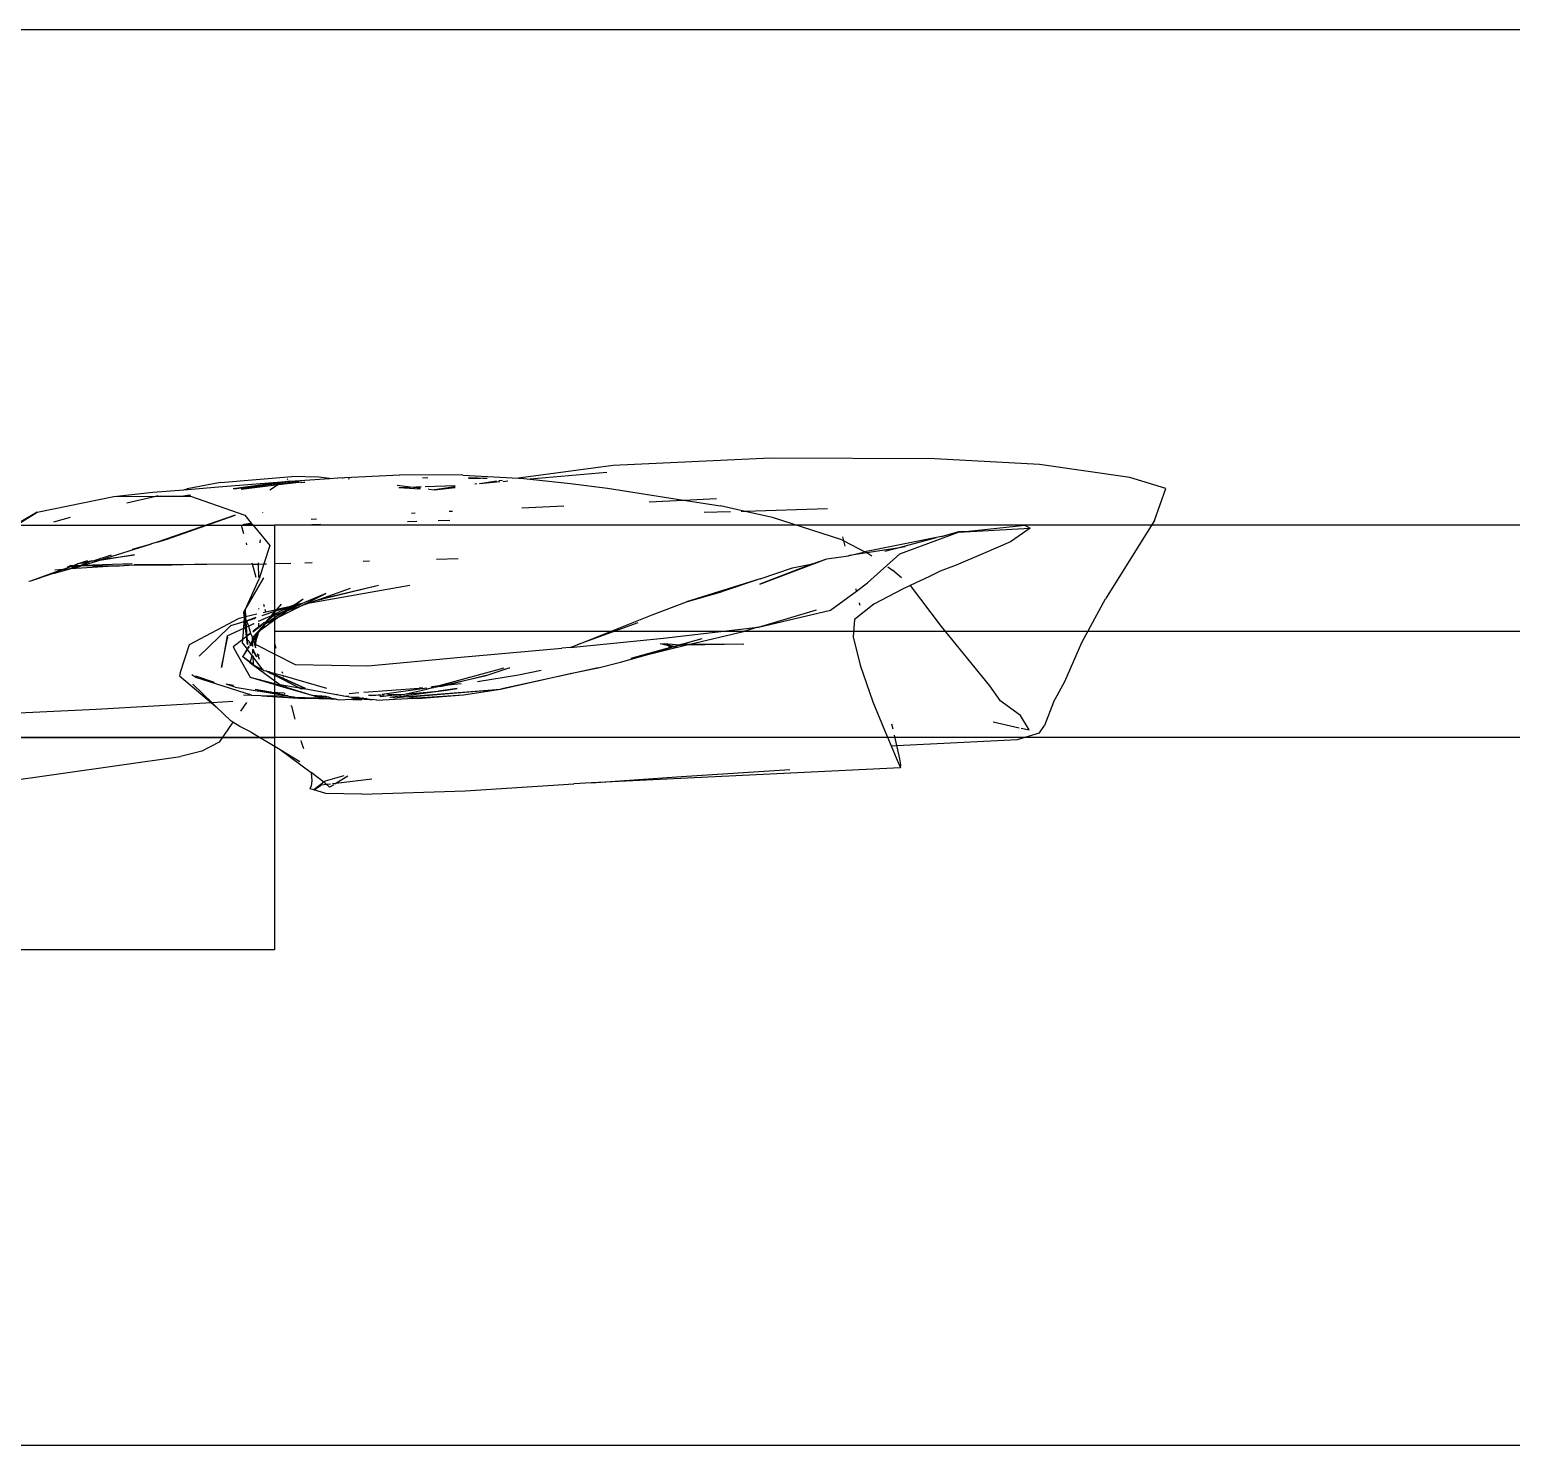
# Model space of a CAD drawing. Header units: millimetres. Extents: x -41292 to 298682, y -22072 to 33155.
# Drawn here: x 31530.1 to 31739.4, y -13759.4 to -13559.4 of the extents above; entities that cross this region are included whole.
import ezdxf

# ---------------------------------------------------------------- set-up
doc = ezdxf.new("R2010")
doc.units = ezdxf.units.MM
doc.layers.add('창호', color=4, linetype='Continuous')
doc.layers.add('틀', color=8, linetype='Continuous')

# ---------------------------------------------------------------- blocks, each defined once
blk = doc.blocks.new('rmfnasesx')
for p, q in [((59098.01, 1892.45), (59075.76, 1891.42)), ((59121.22, 1892.36), (59098.01, 1892.45)), ((59136.02, 1891.57), (59121.22, 1892.36)), ((59075.76, 1891.42), (59062.43, 1889.63)), ((59074.91, 1890.44), (59064.06, 1889.49)), ((59148.79, 1889.76), (59136.02, 1891.57)), ((59015.11, 1888.02), (59020.05, 1888.42)), ((59020.29, 1889.02), (59015.61, 1888.13)), ((59020.05, 1888.42), (59026.52, 1888.96)), ((59020.29, 1889.02), (59030.39, 1889.9)), ((59029.05, 1889.06), (59022.09, 1888.14)), ((59022.26, 1888.12), (59029.05, 1889.06)), ((59023.24, 1888.11), (59028.52, 1888.73)), ((59026.79, 1888.67), (59023.24, 1888.11)), ((59026.52, 1888.96), (59030.14, 1889.22)), ((59028.75, 1888.88), (59026.79, 1888.67)), ((59028.52, 1888.73), (59027.27, 1887.95)), ((59028.52, 1888.73), (59031.82, 1889.12)), ((59028.75, 1888.88), (59028.52, 1888.73)), ((59031.36, 1889.14), (59028.75, 1888.88)), ((59029.05, 1889.06), (59028.75, 1888.88)), ((59030.14, 1889.22), (59029.05, 1889.06)), ((59029.82, 1889.54), (59029.72, 1889.48)), ((59030.14, 1889.22), (59035.7, 1889.62)), ((59034.22, 1889.78), (59030.39, 1889.9)), ((59031.63, 1889.04), (59032.08, 1889.1)), ((59032.08, 1889.1), (59032.24, 1889.09)), ((59035.7, 1889.62), (59034.22, 1889.78)), ((59035.7, 1889.62), (59036.87, 1889.71)), ((59036.87, 1889.71), (59045.65, 1890.13)), ((59037.61, 1889.65), (59037.52, 1889.65)), ((59038.36, 1889.56), (59038.55, 1889.58)), ((59047.1, 1888.39), (59045.28, 1888.59)), ((59045.49, 1888.33), (59047.1, 1888.39)), ((59045.49, 1888.33), (59048.54, 1888.14)), ((59054.56, 1890.07), (59045.65, 1890.13)), ((59047.1, 1888.39), (59048.65, 1888.45)), ((59048.58, 1888.23), (59047.1, 1888.39)), ((59048.86, 1889.66), (59048.83, 1889.66)), ((59049.41, 1889.68), (59048.86, 1889.66)), ((59049.21, 1888.47), (59053.47, 1888.61)), ((59049.6, 1889.66), (59049.41, 1889.68)), ((59053.46, 1888.42), (59050.52, 1888.02)), ((59050.52, 1888.02), (59053.45, 1888.31)), ((59054.56, 1890.07), (59062.43, 1889.63)), ((59055.29, 1889.71), (59056.65, 1889.69)), ((59057.03, 1889.62), (59055.46, 1889.62)), ((59056.51, 1888.83), (59056.25, 1888.81)), ((59056.97, 1888.87), (59056.94, 1888.89)), ((59056.97, 1889.68), (59057.52, 1889.67)), ((59059.28, 1889.2), (59056.97, 1888.87)), ((59059.76, 1889.11), (59056.97, 1888.87)), ((59057.97, 1889.61), (59057.38, 1889.61)), ((59060.15, 1889.32), (59059.64, 1889.25)), ((59060.92, 1889.21), (59060.23, 1889.15)), ((59062.43, 1889.63), (59063.18, 1889.58)), ((59063.18, 1889.58), (59064.06, 1889.49)), ((59064.06, 1889.49), (59063.72, 1889.46)), ((59064.06, 1889.49), (59069.77, 1888.88)), ((59069.77, 1888.88), (59075, 1888.23)), ((59075, 1888.23), (59085.71, 1886.55)), ((59153.87, 1888.21), (59148.79, 1889.76)), ((59152.28, 1883.66), (59153.87, 1888.21)), ((58994.41, 1884.83), (59005.25, 1887.08)), ((59005.25, 1887.08), (59010.77, 1887.66)), ((59005.25, 1887.08), (59011.17, 1887.1)), ((59007.09, 1886.15), (59011.17, 1887.1)), ((59010.77, 1887.66), (59015.11, 1888.02)), ((59011.17, 1887.1), (59011.5, 1887.18)), ((59011.17, 1887.1), (59015.06, 1887.11)), ((59015.08, 1887.11), (59015.06, 1887.11)), ((59015.91, 1887.25), (59015.08, 1887.11)), ((59015.08, 1887.11), (59016.09, 1887.12)), ((59015.11, 1888.02), (59015.61, 1888.13)), ((59015.91, 1887.25), (59016.05, 1887.25)), ((59016.09, 1887.12), (59023.74, 1884.43)), ((59049.75, 1888.07), (59049.69, 1888.11)), ((59049.75, 1888.07), (59050.52, 1888.02)), ((59080.87, 1886.31), (59085.71, 1886.55)), ((59085.71, 1886.55), (59090.4, 1886.78)), ((59085.71, 1886.55), (59090.96, 1885.72)), ((58980.27, 1876.16), (58994.41, 1884.83)), ((58994.41, 1884.83), (58988.03, 1881.12)), ((58999.09, 1884.08), (58996.74, 1883.42)), ((59022.4, 1884.4), (59011.36, 1880.62)), ((59012.79, 1881.03), (59022.4, 1884.4)), ((59023.74, 1884.43), (59024.66, 1883.3)), ((59026.25, 1884.83), (59026.25, 1884.8)), ((59047.27, 1884.71), (59047.83, 1884.74)), ((59052.63, 1884.97), (59053.09, 1884.99)), ((59062.88, 1885.45), (59068.81, 1885.73)), ((59092.35, 1884.89), (59088.64, 1884.78)), ((59094.42, 1884.96), (59090.96, 1885.72)), ((59094.42, 1884.96), (59093.85, 1884.94)), ((59106.06, 1885.32), (59094.42, 1884.96)), ((59098.3, 1884.1), (59094.42, 1884.96)), ((59108.1, 1880.94), (59098.3, 1884.1)), ((59023.6, 1881.79), (59023.27, 1882.97)), ((59024.89, 1883.04), (59023.46, 1883.05)), ((59023.63, 1883.13), (59024.57, 1883.3)), ((59024.57, 1883.3), (59024.66, 1883.3)), ((59024.66, 1883.3), (59024.89, 1883.04)), ((59024.89, 1883.04), (59027.27, 1880.15)), ((59033.13, 1883.86), (59033.87, 1883.91)), ((59034.45, 1883.09), (59033.23, 1883.05)), ((59048.07, 1883.51), (59046.75, 1883.47)), ((59052.69, 1883.66), (59051.04, 1883.61)), ((59116.28, 1878.95), (59124.56, 1882.03)), ((59122.18, 1881.41), (59124.63, 1882.12)), ((59124.56, 1882.03), (59134.71, 1882.57)), ((59124.56, 1882.03), (59126.04, 1882.18)), ((59124.63, 1882.12), (59126.04, 1882.18)), ((59126.04, 1882.18), (59133.95, 1883)), ((59134.71, 1882.57), (59131.91, 1880.65)), ((59133.95, 1883), (59134.71, 1882.57)), ((59152.28, 1883.66), (59145.32, 1872.62)), ((59003.5, 1878.15), (59010.42, 1880.3)), ((59007.87, 1879.62), (59010.56, 1880.39)), ((59010.56, 1880.39), (59010.42, 1880.3)), ((59011.36, 1880.62), (59010.56, 1880.39)), ((59011.36, 1880.62), (59012.79, 1881.03)), ((59024.04, 1880.23), (59023.96, 1880.52)), ((59025.93, 1880.92), (59025.89, 1880.52)), ((59027.27, 1880.15), (59026.43, 1877.54)), ((59108.1, 1880.94), (59108.35, 1880.81)), ((59108.35, 1880.81), (59108.22, 1881.35)), ((59108.55, 1880.03), (59108.35, 1880.81)), ((59108.35, 1880.81), (59111.34, 1879.24)), ((59121.47, 1881.27), (59111.34, 1879.24)), ((59115.68, 1879.72), (59121.47, 1881.27)), ((59117.03, 1879.93), (59115.68, 1879.72)), ((59122.18, 1881.41), (59121.47, 1881.27)), ((59131.91, 1880.65), (59128.12, 1879)), ((59001.03, 1877.81), (59000.52, 1877.63)), ((59000.52, 1877.63), (59001.28, 1877.72)), ((59001.7, 1877.79), (59000.56, 1877.33)), ((59000.78, 1877.77), (59001.03, 1877.81)), ((59000.9, 1877.34), (59002.96, 1877.98)), ((59001.53, 1877.99), (59001.03, 1877.81)), ((59001.03, 1877.81), (59002.1, 1877.96)), ((59001.28, 1877.72), (59002.1, 1877.96)), ((59001.7, 1877.79), (59001.28, 1877.72)), ((59002.1, 1877.96), (59001.7, 1877.79)), ((59002.1, 1877.96), (59002.32, 1877.99)), ((59002.32, 1877.99), (59004.9, 1878.82)), ((59002.96, 1877.98), (59002.48, 1877.91)), ((59008.16, 1878.8), (59002.96, 1877.98)), ((59002.96, 1877.98), (59003.5, 1878.15)), ((59003.1, 1878.09), (59003.5, 1878.15)), ((59003.5, 1878.15), (59008.16, 1878.8)), ((59032.24, 1877.7), (59033.27, 1877.73)), ((59040.46, 1877.92), (59041.38, 1877.95)), ((59050.81, 1878.22), (59053.9, 1878.3)), ((59096.52, 1874.68), (59105.97, 1878.23)), ((59103.96, 1877.55), (59105.97, 1878.23)), ((59105.97, 1878.23), (59109.01, 1878.68)), ((59109.15, 1878.72), (59109.01, 1878.68)), ((59109.15, 1878.72), (59111.16, 1879.2)), ((59111.62, 1879.09), (59109.15, 1878.72)), ((59111.34, 1879.24), (59111.16, 1879.2)), ((59111.34, 1879.24), (59111.62, 1879.09)), ((59115.6, 1879.71), (59111.62, 1879.09)), ((59111.62, 1879.09), (59111.91, 1878.94)), ((59111.72, 1874.86), (59116.28, 1878.95)), ((59111.91, 1878.94), (59112.31, 1878.66)), ((59114.17, 1879.32), (59115.6, 1879.71)), ((59115.6, 1879.71), (59115.68, 1879.72)), ((59128.12, 1879), (59124.25, 1877.38)), ((58997.99, 1876.74), (58993.46, 1875.11)), ((58996.51, 1876.11), (58993.46, 1875.11)), ((58996.8, 1876.19), (58996.51, 1876.11)), ((58999.19, 1876.82), (58996.8, 1876.19)), ((58998.79, 1876.8), (58996.8, 1876.19)), ((58997.99, 1876.74), (58996.89, 1876.67)), ((58998.06, 1876.75), (58997.99, 1876.74)), ((58999.26, 1877.19), (58998.06, 1876.75)), ((58998.6, 1876.78), (58998.06, 1876.75)), ((58998.7, 1877.18), (58999.26, 1877.19)), ((58998.79, 1876.8), (59000.32, 1877.26)), ((58999.19, 1876.82), (58998.79, 1876.8)), ((58998.91, 1877.24), (58999.04, 1877.28)), ((58999.04, 1877.28), (58999.16, 1877.29)), ((58999.4, 1877.24), (58999.16, 1877.29)), ((59005.95, 1877.26), (58999.19, 1876.82)), ((58999.42, 1876.88), (58999.19, 1876.82)), ((58999.26, 1877.19), (58999.3, 1877.19)), ((58999.4, 1877.24), (58999.3, 1877.19)), ((58999.3, 1877.19), (58999.86, 1877.19)), ((58999.4, 1877.24), (58999.44, 1877.24)), ((58999.42, 1876.88), (59000.53, 1877.23)), ((58999.44, 1877.24), (58999.51, 1877.28)), ((58999.86, 1877.19), (58999.44, 1877.24)), ((58999.51, 1877.28), (58999.54, 1877.28)), ((58999.54, 1877.28), (58999.61, 1877.3)), ((59000.5, 1877.62), (58999.61, 1877.3)), ((58999.61, 1877.3), (59000.03, 1877.31)), ((59000.08, 1877.26), (58999.86, 1877.19)), ((59000.03, 1877.31), (59000.26, 1877.32)), ((59000.03, 1877.31), (59000.24, 1877.31)), ((59000.05, 1877.57), (59000.5, 1877.62)), ((59000.56, 1877.33), (59000.32, 1877.26)), ((59000.53, 1877.23), (59000.32, 1877.26)), ((59000.5, 1877.62), (59000.52, 1877.63)), ((59000.6, 1877.25), (59000.53, 1877.23)), ((59000.56, 1877.33), (59000.8, 1877.31)), ((59000.6, 1877.25), (59000.8, 1877.31)), ((59002.31, 1877.21), (59000.6, 1877.25)), ((59000.8, 1877.31), (59000.9, 1877.34)), ((59000.9, 1877.34), (59007.84, 1877.57)), ((59000.9, 1877.34), (59005.95, 1877.26)), ((59002.31, 1877.21), (59005.95, 1877.26)), ((59005.95, 1877.26), (59006.04, 1877.26)), ((59006.04, 1877.26), (59006.54, 1877.3)), ((59006.54, 1877.3), (59006.59, 1877.3)), ((59006.59, 1877.3), (59006.66, 1877.3)), ((59006.66, 1877.3), (59008.12, 1877.4)), ((59013.44, 1877.37), (59006.66, 1877.3)), ((59016.63, 1877.45), (59008.12, 1877.4)), ((59016.63, 1877.45), (59013.44, 1877.37)), ((59017.58, 1877.44), (59016.63, 1877.45)), ((59018.37, 1877.46), (59017.58, 1877.44)), ((59024.81, 1877.49), (59018.37, 1877.46)), ((59024.81, 1877.49), (59024.77, 1877.64)), ((59025.34, 1875.61), (59024.81, 1877.49)), ((59024.88, 1877.49), (59024.81, 1877.49)), ((59024.88, 1877.49), (59025.65, 1877.52)), ((59025.66, 1877.67), (59025.65, 1877.62)), ((59025.65, 1877.62), (59025.65, 1877.52)), ((59025.65, 1877.52), (59026.43, 1877.54)), ((59025.65, 1877.52), (59025.66, 1875.6)), ((59026.43, 1877.54), (59025.75, 1875.44)), ((59026.43, 1877.54), (59026.79, 1877.55)), ((59027.92, 1877.58), (59030.24, 1877.64)), ((59103.96, 1877.55), (59096.52, 1874.68)), ((59096.54, 1875.43), (59101.11, 1876.97)), ((59101.11, 1876.97), (59103.96, 1877.55)), ((59114.59, 1877.11), (59115.26, 1876.65)), ((59116.51, 1875.58), (59115.26, 1876.65)), ((59120.45, 1875.74), (59117.73, 1874.48)), ((59121.98, 1876.51), (59120.45, 1875.74)), ((59124.25, 1877.38), (59121.98, 1876.51)), ((58993.46, 1875.11), (58993.23, 1875.03)), ((59023.78, 1871.05), (59026.43, 1875.57)), ((59023.78, 1871.05), (59025.75, 1875.44)), ((59032.91, 1872.04), (59047.06, 1874.52)), ((59042.62, 1874.5), (59034.29, 1872.52)), ((59038.63, 1874.07), (59034.29, 1872.52)), ((59042.62, 1874.5), (59034.71, 1872.54)), ((59096.54, 1875.43), (59086.13, 1872.17)), ((59086.13, 1872.17), (59091.1, 1873.59)), ((59096.54, 1875.43), (59091.1, 1873.59)), ((59106.48, 1870.99), (59110.16, 1873.7)), ((59110.16, 1873.7), (59110.09, 1873.99)), ((59110.16, 1873.7), (59111.72, 1874.86)), ((59110.2, 1873.54), (59110.16, 1873.7)), ((59116.65, 1873.98), (59112.6, 1871.84)), ((59117.73, 1874.48), (59116.65, 1873.98)), ((59117.73, 1874.48), (59122.12, 1868.7)), ((59026.51, 1871.49), (59026.42, 1871.79)), ((59030.44, 1871.61), (59027.99, 1870.82)), ((59028.87, 1871.84), (59028.25, 1871.12)), ((59028.25, 1871.12), (59030.44, 1871.61)), ((59028.33, 1869.93), (59031.62, 1871.58)), ((59031.62, 1871.58), (59029.63, 1870.87)), ((59030.44, 1871.61), (59029.96, 1871.39)), ((59030.25, 1871.45), (59029.96, 1871.39)), ((59029.98, 1871.28), (59030.25, 1871.45)), ((59030.06, 1871.18), (59030.88, 1871.53)), ((59030.33, 1871.51), (59030.25, 1871.45)), ((59030.33, 1871.51), (59030.44, 1871.61)), ((59030.53, 1871.52), (59030.33, 1871.51)), ((59030.34, 1871.39), (59030.88, 1871.53)), ((59030.34, 1871.39), (59030.53, 1871.52)), ((59030.53, 1871.64), (59030.44, 1871.61)), ((59031.31, 1871.71), (59030.53, 1871.52)), ((59030.57, 1871.66), (59030.53, 1871.64)), ((59030.64, 1871.6), (59030.53, 1871.52)), ((59030.57, 1871.66), (59032, 1872.59)), ((59030.76, 1871.69), (59030.57, 1871.66)), ((59031.47, 1871.86), (59030.64, 1871.6)), ((59030.64, 1871.6), (59030.76, 1871.69)), ((59030.79, 1871.71), (59030.76, 1871.69)), ((59030.79, 1871.71), (59032, 1872.59)), ((59031.47, 1871.86), (59030.79, 1871.71)), ((59030.88, 1871.53), (59031.31, 1871.71)), ((59031.31, 1871.71), (59031.87, 1871.95)), ((59031.6, 1871.9), (59031.47, 1871.86)), ((59031.87, 1871.95), (59031.6, 1871.9)), ((59031.62, 1871.58), (59035.19, 1873.36)), ((59032.91, 1872.04), (59031.62, 1871.58)), ((59035.19, 1873.36), (59031.87, 1871.95)), ((59033.57, 1872.27), (59032.91, 1872.04)), ((59034.59, 1872.52), (59033.57, 1872.27)), ((59034.02, 1872.43), (59033.57, 1872.27)), ((59034.59, 1872.52), (59034.02, 1872.43)), ((59034.29, 1872.52), (59034.02, 1872.43)), ((59034.71, 1872.54), (59034.59, 1872.52)), ((59081.29, 1870.33), (59086.13, 1872.17)), ((59112.6, 1871.84), (59109.88, 1869.67)), ((59110.64, 1871.81), (59110.59, 1872.02)), ((59110.68, 1871.64), (59110.64, 1871.81)), ((59142, 1866.44), (59145.32, 1872.62)), ((59015.92, 1866.14), (59022.95, 1869.89)), ((59021.79, 1868.83), (59023.66, 1869.38)), ((59022.95, 1869.89), (59023.71, 1870.07)), ((59023.58, 1870.68), (59023.59, 1870.76)), ((59023.62, 1870.57), (59023.58, 1870.68)), ((59023.59, 1870.76), (59023.66, 1870.87)), ((59023.59, 1868.45), (59023.66, 1869.38)), ((59023.71, 1870.07), (59023.62, 1870.57)), ((59023.62, 1870.57), (59023.73, 1870.36)), ((59023.66, 1870.87), (59023.68, 1870.9)), ((59023.66, 1869.38), (59023.69, 1869.88)), ((59023.66, 1869.38), (59023.75, 1869.41)), ((59023.68, 1870.9), (59023.78, 1871.05)), ((59023.69, 1869.88), (59023.71, 1870.07)), ((59023.75, 1869.41), (59023.69, 1869.88)), ((59023.71, 1870.07), (59023.72, 1870.27)), ((59023.71, 1870.07), (59023.79, 1870.08)), ((59023.72, 1870.27), (59023.73, 1870.36)), ((59023.72, 1870.27), (59023.79, 1870.08)), ((59023.73, 1870.36), (59023.78, 1871.05)), ((59023.75, 1869.41), (59023.89, 1869.45)), ((59023.85, 1868.56), (59023.75, 1869.41)), ((59023.78, 1871.05), (59023.85, 1870.1)), ((59023.79, 1870.08), (59023.85, 1870.1)), ((59023.79, 1870.08), (59023.85, 1870.01)), ((59023.85, 1870.1), (59025.46, 1870.47)), ((59023.85, 1870.1), (59023.85, 1870.01)), ((59023.85, 1870.01), (59023.86, 1869.87)), ((59023.89, 1869.45), (59023.86, 1869.87)), ((59024, 1869.48), (59023.86, 1869.87)), ((59023.89, 1869.45), (59024, 1869.48)), ((59023.89, 1869.45), (59023.95, 1868.61)), ((59024, 1869.48), (59024.03, 1869.49)), ((59024, 1869.48), (59024.26, 1868.76)), ((59025.29, 1869.95), (59024.03, 1869.49)), ((59024.03, 1869.49), (59025.26, 1869.86)), ((59025.67, 1871.23), (59025.67, 1871.13)), ((59025.7, 1869.43), (59025.68, 1869.39)), ((59025.7, 1869.43), (59027.33, 1870.16)), ((59026.04, 1868.26), (59028.33, 1869.93)), ((59027.92, 1870.8), (59026.13, 1870.22)), ((59026.38, 1870.69), (59026.71, 1870.76)), ((59026.58, 1869.06), (59027.1, 1869.38)), ((59026.58, 1869.06), (59027.12, 1869.32)), ((59026.71, 1870.76), (59026.61, 1871.11)), ((59026.71, 1870.76), (59028.2, 1871.11)), ((59027.78, 1870.21), (59026.73, 1869.29)), ((59026.92, 1869.57), (59026.73, 1869.29)), ((59026.97, 1869.61), (59026.92, 1869.57)), ((59027.48, 1870.22), (59026.97, 1869.61)), ((59027.78, 1870.21), (59026.97, 1869.61)), ((59027.1, 1869.38), (59029.02, 1870.65)), ((59027.12, 1869.32), (59027.1, 1869.38)), ((59027.12, 1869.32), (59028.33, 1869.93)), ((59027.13, 1869.29), (59027.12, 1869.32)), ((59027.33, 1870.16), (59027.39, 1870.22)), ((59027.53, 1870.28), (59027.48, 1870.22)), ((59027.92, 1870.8), (59027.53, 1870.28)), ((59027.53, 1870.28), (59028.16, 1870.54)), ((59027.78, 1870.21), (59029.4, 1870.9)), ((59029.02, 1870.65), (59027.78, 1870.21)), ((59028.16, 1870.54), (59027.78, 1870.21)), ((59027.99, 1870.82), (59027.92, 1870.8)), ((59028.2, 1871.11), (59027.99, 1870.82)), ((59028.89, 1870.89), (59028.16, 1870.54)), ((59028.25, 1871.12), (59028.2, 1871.11)), ((59028.33, 1869.93), (59029.63, 1870.87)), ((59029.23, 1871.05), (59028.89, 1870.89)), ((59029.02, 1870.65), (59029.4, 1870.9)), ((59029.63, 1870.87), (59029.02, 1870.65)), ((59029.79, 1871.34), (59029.23, 1871.05)), ((59029.94, 1871.25), (59029.23, 1871.05)), ((59029.4, 1870.9), (59029.94, 1871.25)), ((59029.4, 1870.9), (59030.06, 1871.18)), ((59029.63, 1870.87), (59030.06, 1871.18)), ((59029.91, 1871.37), (59029.79, 1871.34)), ((59029.96, 1871.39), (59029.91, 1871.37)), ((59029.98, 1871.28), (59029.94, 1871.25)), ((59030.31, 1871.36), (59029.98, 1871.28)), ((59030.06, 1871.18), (59030.31, 1871.36)), ((59030.34, 1871.39), (59030.31, 1871.36)), ((59070.68, 1866.11), (59081.29, 1870.33)), ((59096.31, 1868.62), (59104.53, 1871.06)), ((59096.31, 1868.62), (59106.48, 1870.99)), ((59109.88, 1869.67), (59109.7, 1867.25)), ((59017.31, 1864.51), (59021.49, 1868.57)), ((59021.27, 1867.36), (59020.45, 1862.89)), ((59021.27, 1867.36), (59023.59, 1868.45)), ((59021.27, 1867.36), (59021.29, 1867.06)), ((59021.55, 1868.59), (59021.49, 1868.57)), ((59021.79, 1868.83), (59021.55, 1868.59)), ((59023.48, 1866.89), (59023.59, 1868.45)), ((59024, 1867.24), (59023.48, 1866.89)), ((59023.59, 1868.45), (59023.85, 1868.56)), ((59023.85, 1868.56), (59023.95, 1868.61)), ((59023.99, 1867.29), (59023.85, 1868.56)), ((59023.95, 1868.61), (59024.26, 1868.76)), ((59023.95, 1868.61), (59024.04, 1867.33)), ((59024.04, 1867.33), (59023.99, 1867.29)), ((59024, 1867.24), (59023.99, 1867.29)), ((59024.12, 1866.16), (59024, 1867.24)), ((59024.57, 1867.74), (59024.04, 1867.33)), ((59024.54, 1867.65), (59024.04, 1867.33)), ((59024.04, 1867.33), (59024.12, 1866.16)), ((59024.26, 1868.76), (59025.02, 1869.11)), ((59025.01, 1869.08), (59024.26, 1868.76)), ((59024.26, 1868.76), (59024.57, 1867.74)), ((59024.57, 1867.74), (59024.82, 1867.12)), ((59024.84, 1867.14), (59025.49, 1867.86)), ((59025.68, 1868.51), (59024.87, 1867.89)), ((59025.68, 1868.61), (59024.94, 1868.03)), ((59024.94, 1866.83), (59025.43, 1867.65)), ((59024.97, 1866.72), (59025.33, 1867.21)), ((59025.33, 1867.21), (59025.12, 1866.32)), ((59025.33, 1867.21), (59025.35, 1867.3)), ((59025.43, 1867.65), (59025.35, 1867.3)), ((59025.35, 1867.3), (59025.43, 1867.35)), ((59025.57, 1867.56), (59025.37, 1866.85)), ((59025.37, 1866.85), (59025.43, 1867.35)), ((59025.43, 1867.65), (59025.47, 1867.7)), ((59025.44, 1867.43), (59025.43, 1867.65)), ((59025.43, 1867.35), (59025.44, 1867.43)), ((59025.44, 1867.43), (59025.57, 1867.56)), ((59025.47, 1867.7), (59025.63, 1867.97)), ((59025.47, 1867.7), (59025.49, 1867.86)), ((59025.63, 1867.97), (59025.49, 1867.86)), ((59025.6, 1867.68), (59025.57, 1867.56)), ((59025.6, 1867.68), (59025.94, 1868.19)), ((59025.69, 1868.01), (59025.6, 1867.68)), ((59025.63, 1867.97), (59025.69, 1868.01)), ((59026.52, 1869.26), (59025.68, 1868.61)), ((59025.68, 1869.15), (59025.68, 1868.61)), ((59026.16, 1868.87), (59025.68, 1868.51)), ((59025.68, 1868.61), (59025.68, 1868.51)), ((59025.69, 1868.01), (59025.94, 1868.19)), ((59025.72, 1868.11), (59025.69, 1868.01)), ((59026.47, 1868.99), (59025.72, 1868.11)), ((59025.94, 1868.19), (59026.04, 1868.26)), ((59026.56, 1869.04), (59026.04, 1868.26)), ((59026.04, 1868.26), (59026.47, 1868.99)), ((59026.47, 1868.99), (59026.56, 1869.04)), ((59026.56, 1869.04), (59026.58, 1869.06)), ((59026.59, 1869.19), (59026.58, 1869.06)), ((59026.73, 1869.29), (59026.59, 1869.19)), ((59079.25, 1869.21), (59070.68, 1866.11)), ((59082.9, 1867.03), (59096.21, 1868.6)), ((59086.41, 1866.14), (59094.38, 1868.05)), ((59096.21, 1868.6), (59094.38, 1868.05)), ((59096.21, 1868.6), (59096.31, 1868.62)), ((59109.7, 1867.25), (59110.68, 1863.22)), ((59122.12, 1868.7), (59128.97, 1860.29)), ((59014.6, 1862.11), (59015.92, 1866.14)), ((59020.45, 1862.89), (59021.29, 1867.06)), ((59023.47, 1866.85), (59022.08, 1865.8)), ((59022.08, 1865.8), (59022.27, 1865.49)), ((59024.53, 1861.48), (59022.27, 1865.49)), ((59023.44, 1866.34), (59023.47, 1866.85)), ((59023.44, 1866.34), (59024.1, 1865.47)), ((59023.46, 1864.43), (59024.1, 1865.47)), ((59023.46, 1864.43), (59024.13, 1865.44)), ((59023.48, 1866.89), (59023.47, 1866.85)), ((59024.1, 1865.47), (59024.13, 1865.44)), ((59024.75, 1864.62), (59024.13, 1865.44)), ((59024.18, 1865.61), (59024.38, 1865.92)), ((59024.22, 1865.58), (59024.42, 1865.89)), ((59024.54, 1866.19), (59024.25, 1866.76)), ((59024.44, 1866.03), (59024.54, 1866.19)), ((59024.5, 1866), (59024.58, 1866.12)), ((59024.54, 1866.19), (59024.83, 1866.66)), ((59024.58, 1866.12), (59024.54, 1866.19)), ((59024.84, 1866.48), (59024.58, 1866.12)), ((59024.67, 1865.93), (59024.58, 1866.12)), ((59024.58, 1866.12), (59024.64, 1865.94)), ((59024.88, 1865.34), (59024.8, 1865)), ((59024.84, 1867.14), (59024.82, 1867.12)), ((59024.83, 1866.66), (59024.82, 1867.12)), ((59024.82, 1867.12), (59024.94, 1866.83)), ((59024.84, 1866.48), (59024.83, 1866.66)), ((59024.86, 1865.85), (59024.84, 1866.48)), ((59024.85, 1865.49), (59024.88, 1865.43)), ((59024.89, 1865.13), (59024.85, 1864.96)), ((59024.88, 1865.43), (59024.88, 1865.47)), ((59024.88, 1865.43), (59024.88, 1865.34)), ((59024.88, 1865.34), (59025.32, 1864.49)), ((59024.89, 1865.13), (59024.88, 1865.34)), ((59024.9, 1864.9), (59024.89, 1865.13)), ((59024.91, 1866.8), (59024.94, 1866.83)), ((59024.91, 1866.8), (59024.97, 1866.72)), ((59025.45, 1864.37), (59024.92, 1865.44)), ((59024.95, 1866.69), (59024.97, 1866.72)), ((59024.95, 1866.69), (59024.96, 1866.66)), ((59024.97, 1866.72), (59024.96, 1866.66)), ((59024.96, 1866.66), (59025.09, 1866.22)), ((59024.96, 1866.66), (59025.12, 1866.32)), ((59025.12, 1866.32), (59025.09, 1866.22)), ((59025.09, 1866.22), (59025.15, 1866.05)), ((59025.12, 1866.32), (59025.15, 1866.24)), ((59025.15, 1866.24), (59025.19, 1866.22)), ((59025.19, 1866.22), (59025.15, 1866.05)), ((59025.15, 1866.05), (59025.24, 1865.74)), ((59025.37, 1866.85), (59025.19, 1866.22)), ((59025.19, 1866.22), (59025.29, 1866.17)), ((59025.24, 1865.74), (59025.29, 1866.17)), ((59025.24, 1865.74), (59025.26, 1865.68)), ((59025.29, 1866.17), (59025.37, 1866.85)), ((59025.29, 1866.17), (59030.86, 1863.33)), ((59028.16, 1865.58), (59027.99, 1866.22)), ((59054.26, 1864.34), (59068.55, 1865.63)), ((59069.72, 1865.74), (59068.55, 1865.63)), ((59069.69, 1865.74), (59069.72, 1865.74)), ((59069.72, 1865.74), (59082.9, 1867.03)), ((59069.72, 1865.74), (59070.1, 1865.88)), ((59070.1, 1865.88), (59070.68, 1866.11)), ((59084.2, 1865.81), (59078.3, 1864.19)), ((59080.69, 1864.76), (59084.2, 1865.81)), ((59080.69, 1864.76), (59084.81, 1865.79)), ((59084, 1865.86), (59082.41, 1866.22)), ((59082.81, 1866.28), (59084.34, 1865.9)), ((59083.02, 1866.3), (59085.2, 1866.12)), ((59084, 1865.86), (59083.6, 1865.8)), ((59084.34, 1865.9), (59084, 1865.86)), ((59084.2, 1865.81), (59084, 1865.86)), ((59084.28, 1865.79), (59084.2, 1865.81)), ((59084.44, 1865.88), (59084.28, 1865.79)), ((59084.34, 1865.9), (59084.44, 1865.88)), ((59084.44, 1865.88), (59084.52, 1865.86)), ((59084.73, 1865.96), (59084.52, 1865.86)), ((59084.52, 1865.86), (59084.81, 1865.79)), ((59085.18, 1866.02), (59084.73, 1865.96)), ((59084.86, 1865.79), (59084.81, 1865.79)), ((59084.86, 1865.79), (59086.01, 1866.04)), ((59085.33, 1866.13), (59085.18, 1866.02)), ((59086.01, 1866.04), (59085.18, 1866.02)), ((59085.33, 1866.13), (59085.2, 1866.12)), ((59085.45, 1866.13), (59085.33, 1866.13)), ((59088.31, 1866.95), (59085.45, 1866.13)), ((59086.41, 1866.14), (59085.45, 1866.13)), ((59094.25, 1866.21), (59086.01, 1866.04)), ((59086.01, 1866.04), (59086.41, 1866.14)), ((59094.25, 1866.21), (59086.41, 1866.14)), ((59139.59, 1860.9), (59142, 1866.44)), ((59024.47, 1863.6), (59023.46, 1864.43)), ((59024.49, 1863.67), (59023.46, 1864.43)), ((59024.49, 1863.67), (59024.47, 1863.6)), ((59024.47, 1863.6), (59028.7, 1860.52)), ((59024.47, 1863.6), (59024.81, 1863.42)), ((59024.75, 1864.62), (59024.49, 1863.67)), ((59024.81, 1863.42), (59024.49, 1863.67)), ((59024.75, 1864.62), (59024.92, 1864.4)), ((59024.81, 1863.42), (59024.96, 1863.35)), ((59024.96, 1863.35), (59024.92, 1864.4)), ((59026.16, 1862.78), (59024.92, 1864.4)), ((59024.96, 1863.3), (59024.96, 1863.35)), ((59024.96, 1863.3), (59026.23, 1862.57)), ((59025.5, 1864.9), (59025.77, 1864.06)), ((59025.69, 1864.73), (59025.69, 1864.55)), ((59030.86, 1863.33), (59041.13, 1863.14)), ((59041.13, 1863.14), (59054.26, 1864.34)), ((59073.67, 1862.85), (59076.82, 1863.65)), ((59076.82, 1863.65), (59080.69, 1864.76)), ((59078.3, 1864.19), (59080.69, 1864.76)), ((59110.68, 1863.22), (59112.46, 1858.04)), ((59014.6, 1862.11), (59014.5, 1861.74)), ((59014.5, 1861.74), (59019.03, 1857.9)), ((59016.84, 1861.51), (59016.25, 1861.88)), ((59019.44, 1860.79), (59016.83, 1861.68)), ((59024.68, 1858.99), (59016.84, 1861.51)), ((59027.79, 1860.64), (59024.53, 1861.48)), ((59029.64, 1860), (59024.53, 1861.48)), ((59026.16, 1862.78), (59026.18, 1862.72)), ((59026.18, 1862.72), (59026.23, 1862.7)), ((59026.27, 1862.64), (59026.19, 1862.68)), ((59026.23, 1862.7), (59026.27, 1862.64)), ((59026.27, 1862.64), (59026.23, 1862.57)), ((59026.35, 1862.54), (59026.23, 1862.57)), ((59026.27, 1862.64), (59026.35, 1862.54)), ((59026.35, 1862.54), (59026.38, 1862.49)), ((59026.38, 1862.49), (59026.72, 1862.41)), ((59026.79, 1862.38), (59026.72, 1862.41)), ((59026.87, 1862.36), (59026.79, 1862.38)), ((59026.87, 1862.36), (59026.92, 1862.34)), ((59026.92, 1862.34), (59027.44, 1862.05)), ((59027.17, 1862.3), (59026.92, 1862.34)), ((59027.34, 1862.21), (59027.17, 1862.3)), ((59032.34, 1859.91), (59027.34, 1862.21)), ((59029.18, 1861.72), (59027.34, 1862.21)), ((59027.77, 1861.9), (59027.44, 1862.05)), ((59032.34, 1859.91), (59027.77, 1861.9)), ((59027.77, 1861.9), (59031.45, 1860.01)), ((59029.1, 1862.04), (59029.03, 1862.31)), ((59029.18, 1861.72), (59029.16, 1861.82)), ((59035.35, 1859.94), (59029.18, 1861.72)), ((59029.23, 1861.54), (59029.22, 1861.6)), ((59050.89, 1860.25), (59060.37, 1862.84)), ((59051.66, 1860.36), (59057.83, 1861.75)), ((59057.83, 1861.75), (59052.71, 1860.51)), ((59062.43, 1861.81), (59056.62, 1860.86)), ((59057.83, 1861.75), (59061.08, 1862.84)), ((59073.67, 1862.85), (59059.86, 1859.85)), ((59059.86, 1859.85), (59069.71, 1862.06)), ((59061.08, 1862.84), (59061.2, 1862.84)), ((59065.59, 1862.48), (59062.43, 1861.81)), ((59069.71, 1862.06), (59073.67, 1862.85)), ((59016.42, 1860.54), (59019.12, 1857.91)), ((59022.38, 1860.12), (59021.12, 1860.53)), ((59022.17, 1860.34), (59021.12, 1860.53)), ((59022.38, 1860.12), (59025.5, 1859.61)), ((59023.54, 1859.03), (59024.68, 1858.99)), ((59024.68, 1858.99), (59026.03, 1858.94)), ((59027.09, 1859.44), (59025.19, 1859.79)), ((59025.56, 1859.57), (59025.5, 1859.61)), ((59025.91, 1859.54), (59025.56, 1859.57)), ((59027.09, 1859.44), (59025.91, 1859.54)), ((59025.91, 1859.54), (59029.83, 1858.89)), ((59026.03, 1858.94), (59026.19, 1858.89)), ((59026.19, 1858.89), (59030.53, 1858.62)), ((59028.63, 1858.84), (59026.19, 1858.89)), ((59027.18, 1859.42), (59027.09, 1859.44)), ((59027.48, 1859.41), (59027.18, 1859.42)), ((59027.55, 1859.39), (59027.48, 1859.41)), ((59029.3, 1859.26), (59027.55, 1859.39)), ((59029.83, 1858.89), (59027.55, 1859.39)), ((59029.62, 1860.08), (59027.79, 1860.64)), ((59029.97, 1858.79), (59028.63, 1858.84)), ((59028.7, 1860.52), (59031.45, 1860.01)), ((59029.3, 1859.26), (59029.39, 1859.22)), ((59029.62, 1860.08), (59029.57, 1860.29)), ((59029.64, 1860), (59029.62, 1860.08)), ((59033.26, 1858.95), (59029.62, 1860.08)), ((59033.26, 1858.95), (59029.64, 1860)), ((59029.83, 1858.89), (59029.94, 1858.87)), ((59029.97, 1858.79), (59029.94, 1858.87)), ((59029.94, 1858.87), (59030.21, 1858.8)), ((59032.15, 1859.88), (59031.45, 1860.01)), ((59031.45, 1860.01), (59031.59, 1859.94)), ((59031.59, 1859.94), (59032.15, 1859.88)), ((59036.44, 1859.1), (59032.15, 1859.88)), ((59033.32, 1858.95), (59033.26, 1858.95)), ((59033.86, 1858.91), (59033.32, 1858.95)), ((59033.51, 1858.88), (59033.32, 1858.95)), ((59033.51, 1858.88), (59033.86, 1858.91)), ((59033.71, 1858.82), (59033.51, 1858.88)), ((59033.86, 1858.91), (59034.62, 1858.96)), ((59035.24, 1858.8), (59033.86, 1858.91)), ((59036.44, 1859.1), (59036.83, 1859.13)), ((59037.73, 1858.86), (59036.44, 1859.1)), ((59037.73, 1858.86), (59038.41, 1858.89)), ((59038.81, 1858.67), (59037.73, 1858.86)), ((59038.48, 1859.25), (59039.84, 1859.36)), ((59040.55, 1859.41), (59048.38, 1860)), ((59041.24, 1858.98), (59042.25, 1859.01)), ((59041.69, 1858.93), (59042.25, 1859.01)), ((59042.25, 1859.01), (59042.87, 1859.1)), ((59042.25, 1859.01), (59043.45, 1859.05)), ((59042.97, 1858.81), (59044.41, 1858.97)), ((59043.17, 1859.14), (59049.45, 1860.04)), ((59043.91, 1859.07), (59046.31, 1859.15)), ((59045.66, 1858.87), (59044.29, 1858.68)), ((59044.41, 1858.97), (59044.5, 1858.96)), ((59044.65, 1858.99), (59044.72, 1858.99)), ((59044.69, 1858.99), (59044.72, 1858.99)), ((59044.72, 1858.99), (59046.31, 1859.15)), ((59045.66, 1858.87), (59045.74, 1858.86)), ((59045.84, 1858.87), (59045.76, 1858.88)), ((59045.84, 1858.87), (59051.07, 1859.57)), ((59046.31, 1859.15), (59048.86, 1859.69)), ((59046.31, 1859.15), (59051.07, 1859.57)), ((59046.72, 1858.78), (59059.86, 1859.85)), ((59046.98, 1858.75), (59059.86, 1859.85)), ((59047.31, 1858.57), (59054.65, 1859.02)), ((59048.84, 1860.05), (59048.38, 1860)), ((59048.74, 1858.55), (59054.65, 1859.02)), ((59048.86, 1859.69), (59050.11, 1860.03)), ((59050.09, 1860.13), (59050.17, 1860.18)), ((59050.45, 1860.02), (59050.11, 1860.03)), ((59050.89, 1860.25), (59050.17, 1860.18)), ((59050.29, 1860.08), (59050.89, 1860.25)), ((59050.63, 1860.12), (59051.39, 1860.29)), ((59051.39, 1860.29), (59050.89, 1860.25)), ((59051.07, 1859.57), (59051.12, 1859.58)), ((59053.73, 1859.92), (59051.12, 1859.58)), ((59051.12, 1859.58), (59052.22, 1859.68)), ((59051.29, 1860.2), (59051.99, 1860.35)), ((59051.39, 1860.29), (59051.66, 1860.36)), ((59051.99, 1860.35), (59051.66, 1860.36)), ((59054.33, 1860.58), (59051.99, 1860.35)), ((59051.99, 1860.35), (59052.71, 1860.51)), ((59052.22, 1859.68), (59053.73, 1859.92)), ((59054.65, 1859.02), (59059.86, 1859.85)), ((59128.97, 1860.29), (59130.43, 1858.22)), ((59137.99, 1858.02), (59139.59, 1860.9)), ((59002.73, 1856.95), (58971.68, 1855.57)), ((59019.03, 1857.9), (59002.73, 1856.95)), ((59019.12, 1857.91), (59019.03, 1857.9)), ((59019.03, 1857.9), (59019.72, 1857.32)), ((59022.05, 1858.08), (59019.12, 1857.91)), ((59019.12, 1857.91), (59019.72, 1857.32)), ((59021.75, 1855.36), (59019.72, 1857.32)), ((59023.96, 1857.95), (59023.12, 1856.72)), ((59029.97, 1858.79), (59030.21, 1858.8)), ((59030.21, 1858.8), (59030.25, 1858.82)), ((59030.25, 1858.82), (59030.35, 1858.77)), ((59030.33, 1857.43), (59030.3, 1857.53)), ((59030.33, 1857.43), (59030.8, 1855.6)), ((59030.35, 1858.77), (59030.67, 1858.75)), ((59030.53, 1858.62), (59031.31, 1858.65)), ((59030.53, 1858.62), (59032.14, 1858.52)), ((59030.67, 1858.75), (59030.8, 1858.73)), ((59030.8, 1858.73), (59031.31, 1858.65)), ((59030.8, 1858.73), (59035.25, 1858.57)), ((59032.14, 1858.52), (59031.31, 1858.65)), ((59036.24, 1858.44), (59032.14, 1858.52)), ((59033.71, 1858.82), (59033.74, 1858.82)), ((59034.06, 1858.72), (59033.74, 1858.82)), ((59033.74, 1858.82), (59034.46, 1858.75)), ((59034.46, 1858.75), (59034.06, 1858.72)), ((59034.06, 1858.72), (59035.25, 1858.57)), ((59034.46, 1858.75), (59035.24, 1858.8)), ((59035.13, 1858.69), (59034.46, 1858.75)), ((59035.61, 1858.7), (59035.13, 1858.69)), ((59035.24, 1858.8), (59035.31, 1858.78)), ((59035.25, 1858.57), (59036.24, 1858.44)), ((59035.25, 1858.57), (59036.29, 1858.52)), ((59035.61, 1858.7), (59035.93, 1858.62)), ((59036.64, 1858.43), (59036.24, 1858.44)), ((59036.64, 1858.43), (59036.96, 1858.35)), ((59036.96, 1858.35), (59038.83, 1858.42)), ((59039.74, 1858.65), (59038.81, 1858.67)), ((59039.3, 1858.58), (59038.81, 1858.67)), ((59039.91, 1858.46), (59038.83, 1858.42)), ((59038.83, 1858.42), (59039.01, 1858.38)), ((59039.01, 1858.38), (59040.29, 1858.4)), ((59039.3, 1858.58), (59039.34, 1858.6)), ((59039.34, 1858.6), (59039.74, 1858.65)), ((59040.11, 1858.57), (59039.34, 1858.6)), ((59039.59, 1858.52), (59039.34, 1858.6)), ((59039.59, 1858.52), (59040.11, 1858.57)), ((59039.91, 1858.46), (59039.59, 1858.52)), ((59039.82, 1858.67), (59039.74, 1858.65)), ((59039.91, 1858.65), (59039.82, 1858.67)), ((59040.89, 1858.5), (59039.91, 1858.46)), ((59040.29, 1858.4), (59039.91, 1858.46)), ((59040.11, 1858.57), (59040.31, 1858.59)), ((59040.6, 1858.41), (59040.29, 1858.4)), ((59040.49, 1858.56), (59040.31, 1858.59)), ((59040.6, 1858.41), (59041.39, 1858.42)), ((59041.43, 1858.31), (59040.6, 1858.41)), ((59041.05, 1858.47), (59040.89, 1858.5)), ((59041.57, 1858.33), (59041.43, 1858.31)), ((59041.68, 1858.32), (59041.57, 1858.33)), ((59041.79, 1858.36), (59041.68, 1858.32)), ((59042.4, 1858.27), (59041.79, 1858.36)), ((59042.4, 1858.27), (59046.71, 1858.53)), ((59042.97, 1858.81), (59042.81, 1858.82)), ((59044.29, 1858.68), (59044.24, 1858.68)), ((59044.8, 1858.62), (59044.64, 1858.64)), ((59044.8, 1858.62), (59046.72, 1858.78)), ((59046.71, 1858.53), (59047.31, 1858.57)), ((59047.31, 1858.52), (59046.71, 1858.53)), ((59046.98, 1858.75), (59046.72, 1858.78)), ((59048.74, 1858.55), (59047.31, 1858.57)), ((59047.31, 1858.52), (59048.74, 1858.55)), ((59112.46, 1858.04), (59114.03, 1854.26)), ((59133.34, 1856.14), (59130.43, 1858.22)), ((59137.99, 1858.02), (59136.7, 1854.72)), ((59022.06, 1855.17), (59020.14, 1852.33)), ((59022.06, 1855.17), (59021.75, 1855.36)), ((59022.1, 1855.23), (59022.06, 1855.17)), ((59023.02, 1854.58), (59022.06, 1855.17)), ((59115.33, 1854.18), (59115.16, 1854.88)), ((59129.49, 1855.23), (59133.16, 1854.4)), ((59134.55, 1854.09), (59133.34, 1856.14)), ((59136.03, 1853.69), (59136.7, 1854.72)), ((59024.63, 1853.76), (59023.02, 1854.58)), ((59024.63, 1853.76), (59028.72, 1851.31)), ((59031.64, 1852.57), (59031.7, 1852.39)), ((59114.03, 1854.26), (59115.04, 1851.85)), ((59115.87, 1851.89), (59115.53, 1853.35)), ((59115.87, 1851.89), (59132.9, 1852.72)), ((59132.9, 1852.72), (59136.03, 1853.69)), ((59133.4, 1854.35), (59134.55, 1854.09)), ((59017.66, 1851.07), (59014.64, 1850.35)), ((59020.14, 1852.33), (59017.66, 1851.07)), ((59028.72, 1851.31), (59031.54, 1849.63)), ((59028.72, 1851.31), (59033.1, 1848.05)), ((59031.7, 1852.39), (59032.02, 1851.44)), ((59115.04, 1851.85), (59115.87, 1851.89)), ((59115.04, 1851.85), (59115.76, 1850.15)), ((59116.02, 1851.27), (59115.87, 1851.89)), ((59116.27, 1850.01), (59116.02, 1851.27)), ((58987.9, 1846.55), (59014.64, 1850.35)), ((59116.39, 1848.71), (59072.74, 1846.62)), ((59085.46, 1847.48), (59100.75, 1848.47)), ((59115.76, 1850.15), (59116.39, 1848.71)), ((59116.4, 1849.17), (59116.27, 1850.01)), ((59116.39, 1848.71), (59116.4, 1849.17)), ((59033.09, 1848.14), (59033.1, 1848.05)), ((59033.1, 1848.05), (59033.22, 1846.9)), ((59034.93, 1846.69), (59033.1, 1848.05)), ((59033.22, 1846.9), (59033.1, 1846.16)), ((59034.93, 1846.69), (59033.49, 1845.63)), ((59035.32, 1846.36), (59034.52, 1846.27)), ((59035.11, 1846.82), (59034.93, 1846.69)), ((59035.09, 1846.57), (59034.93, 1846.69)), ((59035.09, 1846.57), (59035.32, 1846.36)), ((59037.72, 1847.6), (59035.11, 1846.82)), ((59035.84, 1846.43), (59035.32, 1846.36)), ((59035.32, 1846.36), (59035.73, 1845.98)), ((59036.32, 1846.34), (59035.73, 1845.98)), ((59036.62, 1846.52), (59036.11, 1846.46)), ((59036.62, 1846.52), (59036.46, 1846.42)), ((59038.3, 1847.53), (59036.62, 1846.52)), ((59041.69, 1847.13), (59036.62, 1846.52)), ((59054.88, 1845.48), (59070.21, 1846.45)), ((59070.25, 1846.46), (59070.21, 1846.45)), ((59072.74, 1846.62), (59070.25, 1846.46)), ((59072.74, 1846.62), (59085.46, 1847.48)), ((59033.1, 1846.16), (59032.94, 1845.75)), ((59033.49, 1845.63), (59032.94, 1845.75)), ((59033.49, 1845.63), (59034.52, 1846.27)), ((59035.18, 1845.09), (59033.49, 1845.63)), ((59040.3, 1844.99), (59035.18, 1845.09)), ((59040.3, 1844.99), (59054.88, 1845.48)), ((61397.95, 1753.01), (57147.95, 1753.01))]:
    blk.add_line(p, q)

msp = doc.modelspace()

# ---------------------------------------------------------------- linework, layer by layer
at = {"layer": '창호'}
for p, q in [((33844.67, -13629.42), (31564.67, -13629.42)), ((33844.67, -13659.42), (31564.67, -13659.42))]:
    msp.add_line(p, q, dxfattribs=at)
at = {"layer": '틀'}
for p, q in [((29134.67, -13559.42), (33934.67, -13559.42)), ((31564.67, -13644.42), (33844.67, -13644.42)), ((33934.67, -13759.42), (29134.67, -13759.42))]:
    msp.add_line(p, q, dxfattribs=at)
for points in [[(31504.67, -13659.42), (31504.67, -13629.42), (31564.67, -13629.42), (31564.67, -13659.42)], [(31504.67, -13689.42), (31504.67, -13659.42), (31564.67, -13659.42), (31564.67, -13689.42)]]:
    msp.add_lwpolyline(points, close=True, dxfattribs=at)

# ---------------------------------------------------------------- block references
msp.add_blockref('rmfnasesx', (-27463.27, -15512.43))

doc.saveas('drawing.dxf')
